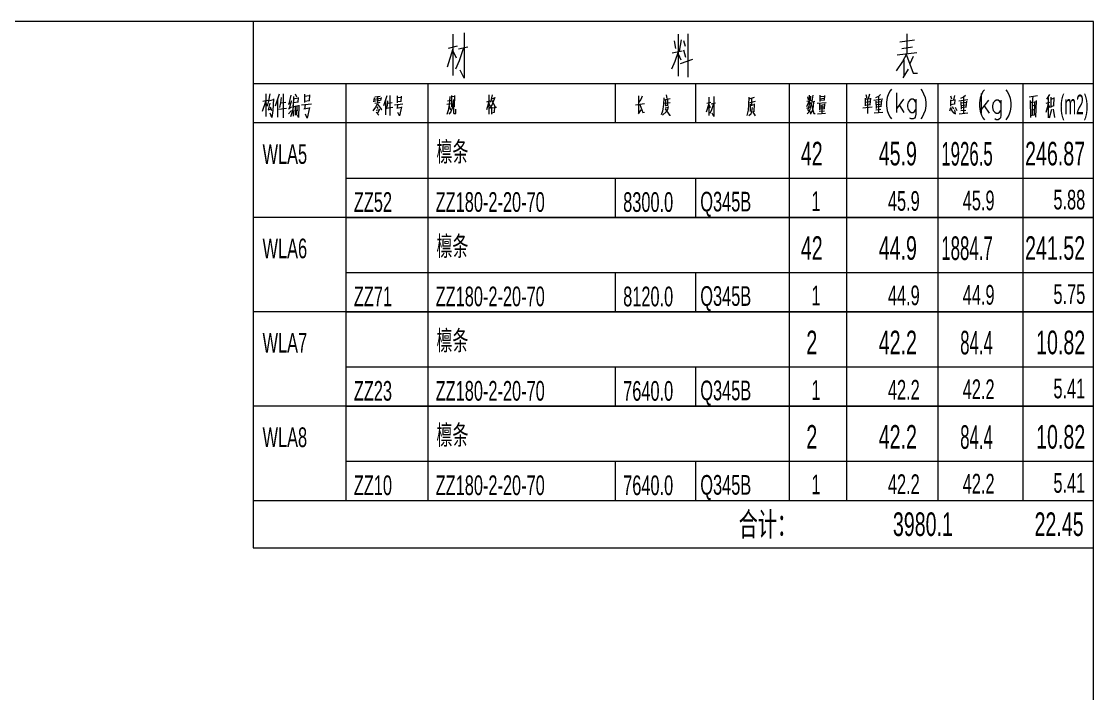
# Model space of a CAD drawing. Extents: x 857 to 4439, y -1249 to 4637.
# Drawn here: x 1879.3 to 2042.8, y 4534.7 to 4637.2 of the extents above; entities that cross this region are included whole.
import ezdxf

# ---------------------------------------------------------------- set-up
doc = ezdxf.new("R2010")
doc.units = 0
doc.header["$LTSCALE"] = 1000
doc.header["$MEASUREMENT"] = 0
doc.linetypes.add('XKITLINE00', pattern=[0])
doc.layers.add('DrawingSheet', color=5, linetype='Continuous', lineweight=0)
doc.layers.add('OtherObjectType', color=1, linetype='Continuous', lineweight=0)
doc.styles.add('宋体', font='arial.ttf')

# ---------------------------------------------------------------- blocks, each defined once
blk = doc.blocks.new('屋面檩条A区二')
at = {"layer": 'DrawingSheet', "color": 5, "linetype": 'XKITLINE00', "lineweight": 0}
for p, q in [((589, 415), (5, 415)), ((589, 5), (589, 415))]:
    blk.add_line(p, q, dxfattribs=at)
at = {"layer": 'OtherObjectType', "color": 6, "linetype": 'XKITLINE00', "lineweight": 0}
for p, q in [((460.84, 415), (460.84, 399.52)), ((460.84, 405.52), (589, 405.52)), ((475, 405.52), (475, 399.52)), ((487.48, 405.52), (487.48, 399.52)), ((516.04, 405.52), (516.04, 399.52)), ((528.28, 405.52), (528.28, 399.52)), ((542.56, 405.52), (542.56, 399.52)), ((551.32, 405.52), (551.32, 399.52)), ((565.24, 405.52), (565.24, 399.52)), ((578.2, 405.52), (578.2, 399.52)), ((460.84, 399.52), (460.84, 391.12)), ((589, 399.52), (460.84, 399.52)), ((475, 399.52), (475, 391.12)), ((487.48, 399.52), (487.48, 391.12)), ((542.56, 399.52), (542.56, 391.12)), ((551.32, 399.52), (551.32, 391.12)), ((565.24, 399.52), (565.24, 391.12)), ((578.2, 399.52), (578.2, 391.12)), ((460.84, 391.12), (460.84, 385.12)), ((475, 391.12), (475, 385.12)), ((475, 391.12), (589, 391.12)), ((487.48, 391.12), (487.48, 385.12)), ((516.04, 391.12), (516.04, 385.12)), ((528.28, 391.12), (528.28, 385.12)), ((542.56, 391.12), (542.56, 385.12)), ((551.32, 391.12), (551.32, 385.12)), ((565.24, 391.12), (565.24, 385.12)), ((578.2, 391.12), (578.2, 385.12)), ((460.84, 385.12), (460.84, 376.72)), ((589, 385.12), (460.84, 385.12)), ((475, 385.12), (589, 385.12)), ((475, 385.12), (475, 376.72)), ((487.48, 385.12), (487.48, 376.72)), ((542.56, 385.12), (542.56, 376.72)), ((551.32, 385.12), (551.32, 376.72)), ((565.24, 385.12), (565.24, 376.72)), ((578.2, 385.12), (578.2, 376.72)), ((460.84, 376.72), (460.84, 370.72)), ((475, 376.72), (475, 370.72)), ((475, 376.72), (589, 376.72)), ((487.48, 376.72), (487.48, 370.72)), ((516.04, 376.72), (516.04, 370.72)), ((528.28, 376.72), (528.28, 370.72)), ((542.56, 376.72), (542.56, 370.72)), ((551.32, 376.72), (551.32, 370.72)), ((565.24, 376.72), (565.24, 370.72)), ((578.2, 376.72), (578.2, 370.72)), ((460.84, 370.72), (460.84, 362.32)), ((589, 370.72), (460.84, 370.72)), ((475, 370.72), (589, 370.72)), ((475, 370.72), (475, 362.32)), ((487.48, 370.72), (487.48, 362.32)), ((542.56, 370.72), (542.56, 362.32)), ((551.32, 370.72), (551.32, 362.32)), ((565.24, 370.72), (565.24, 362.32)), ((578.2, 370.72), (578.2, 362.32)), ((460.84, 362.32), (460.84, 356.32)), ((475, 362.32), (475, 356.32)), ((475, 362.32), (589, 362.32)), ((487.48, 362.32), (487.48, 356.32)), ((516.04, 362.32), (516.04, 356.32)), ((528.28, 362.32), (528.28, 356.32)), ((542.56, 362.32), (542.56, 356.32)), ((551.32, 362.32), (551.32, 356.32)), ((565.24, 362.32), (565.24, 356.32)), ((578.2, 362.32), (578.2, 356.32)), ((460.84, 356.32), (460.84, 347.92)), ((589, 356.32), (460.84, 356.32)), ((475, 356.32), (589, 356.32)), ((475, 356.32), (475, 347.92)), ((487.48, 356.32), (487.48, 347.92)), ((542.56, 356.32), (542.56, 347.92)), ((551.32, 356.32), (551.32, 347.92)), ((565.24, 356.32), (565.24, 347.92)), ((578.2, 356.32), (578.2, 347.92)), ((460.84, 347.92), (460.84, 341.92)), ((475, 347.92), (475, 341.92)), ((475, 347.92), (589, 347.92)), ((487.48, 347.92), (487.48, 341.92)), ((516.04, 347.92), (516.04, 341.92)), ((528.28, 347.92), (528.28, 341.92)), ((542.56, 347.92), (542.56, 341.92)), ((551.32, 347.92), (551.32, 341.92)), ((565.24, 347.92), (565.24, 341.92)), ((578.2, 347.92), (578.2, 341.92)), ((460.84, 341.92), (460.84, 334.72)), ((460.84, 341.92), (589, 341.92)), ((475, 341.92), (589, 341.92)), ((460.84, 334.72), (589, 334.72))]:
    blk.add_line(p, q, dxfattribs=at)
at = {"layer": 'OtherObjectType', "color": 2, "linetype": 'XKITLINE00', "lineweight": 0}
for p, q in [((491.35, 406.74), (491.35, 413.07)), ((493.04, 413.27), (493.04, 406.36)), ((525.02, 412.02), (525.26, 410.89)), ((525.63, 413.07), (525.63, 406.65)), ((526.13, 412.17), (525.81, 410.45)), ((526.48, 412.08), (526.74, 411.21)), ((527.2, 406.51), (527.2, 413.13)), ((559.45, 411.88), (561.69, 412.17)), ((560.53, 413.13), (560.53, 410.08)), ((490.48, 408.07), (491.35, 410.89)), ((491.96, 411.21), (490.57, 410.89)), ((491.87, 409.41), (491.35, 410.45)), ((492.14, 410.83), (493.59, 411.12)), ((492.92, 410.98), (492.25, 408.97)), ((524.73, 410.22), (526.24, 410.51)), ((525.63, 410.37), (525.14, 408.89)), ((526.48, 410.69), (526.79, 409.55)), ((559.74, 410.89), (561.37, 411.12)), ((492.25, 408.97), (491.7, 407.7)), ((525.14, 408.89), (524.62, 407.7)), ((525.63, 410.08), (526.07, 409.12)), ((526.01, 408.6), (527.87, 409.26)), ((559.86, 408.89), (558.9, 407.46)), ((562.04, 410.22), (559.07, 409.84)), ((560.47, 409.99), (559.86, 408.89)), ((560.09, 409.12), (560.09, 406.59)), ((560.47, 409.84), (561.48, 407.09)), ((561.51, 409.64), (560.96, 408.51)), ((493.04, 406.36), (492.43, 407.55)), ((559.97, 406.42), (560.76, 407.7)), ((561.48, 407.09), (562.15, 407.09))]:
    blk.add_line(p, q, dxfattribs=at)
at = {"layer": 'OtherObjectType', "color": 4, "linetype": 'XKITLINE00', "lineweight": 0}
for p, q in [((462.76, 403.98), (462.76, 400.49)), ((463.23, 402.87), (463.42, 403.98)), ((464.82, 403.9), (464.2, 402.08)), ((465.42, 403.94), (465.42, 400.28)), ((467.27, 403.94), (467.44, 403.48)), ((468.65, 403.9), (468.65, 402.62)), ((554.27, 403.88), (554.44, 403.31)), ((554.85, 403.89), (554.63, 403.22)), ((556.49, 403.84), (556.2, 403.57)), ((557.75, 403.97), (557.54, 403.41)), ((557.96, 404.42), (557.75, 403.97)), ((558.18, 404.69), (557.96, 404.42)), ((558.93, 404.13), (558.93, 401.13)), ((562.67, 404.69), (562.88, 404.42)), ((562.88, 404.42), (563.09, 403.97)), ((563.09, 403.97), (563.31, 403.41)), ((571.9, 403.85), (571.69, 403.29)), ((571.88, 404.01), (571.88, 401.01)), ((572.13, 404.3), (571.9, 403.85)), ((572.35, 404.57), (572.13, 404.3)), ((575.64, 404.57), (575.85, 404.3)), ((575.85, 404.3), (576.06, 403.85)), ((576.06, 403.85), (576.28, 403.29)), ((582.3, 403.84), (581.83, 403.12)), ((462.28, 401.29), (462.76, 402.8)), ((463.09, 402.95), (462.34, 402.8)), ((462.76, 402.47), (463, 402.16)), ((463.03, 402.08), (463.23, 402.87)), ((463.17, 401.52), (463.44, 402.54)), ((463.23, 402.91), (463.93, 403.07)), ((463.93, 403.22), (463.83, 401.44)), ((464.58, 403.14), (464.58, 400.39)), ((465.03, 402.58), (464.84, 401.87)), ((465.11, 403.41), (465.03, 402.58)), ((465.05, 402.58), (465.82, 402.7)), ((466.21, 402.39), (466.6, 402.58)), ((466.6, 403.74), (466.27, 402.43)), ((466.71, 402.87), (466.27, 401.63)), ((466.98, 403.55), (466.93, 401.9)), ((467.7, 402.7), (466.95, 402.58)), ((466.98, 400.53), (466.95, 402.23)), ((466.98, 403.22), (467.66, 403.34)), ((467.7, 403.41), (467.64, 402.7)), ((467.82, 402.23), (467.76, 400.36)), ((468.2, 402.27), (469.75, 402.43)), ((468.65, 403.59), (469.36, 403.72)), ((469.42, 402.87), (468.65, 402.8)), ((468.76, 402.31), (468.65, 401.63)), ((469.42, 403.82), (469.36, 402.87)), ((479.31, 403.35), (479.22, 402.73)), ((479.29, 403.16), (480.36, 403.31)), ((479.39, 402.85), (479.66, 402.92)), ((479.39, 402.56), (479.66, 402.61)), ((479.41, 403.48), (480.2, 403.62)), ((479.83, 402.5), (479.51, 401.9)), ((479.8, 403.52), (479.8, 402.59)), ((479.8, 402.38), (480.4, 401.57)), ((479.93, 402.92), (480.2, 402.98)), ((479.93, 402.61), (480.2, 402.69)), ((480.38, 403.41), (480.28, 402.92)), ((481.21, 403.64), (480.71, 402.13)), ((481.02, 403.02), (481.02, 400.74)), ((481.26, 402.2), (481.13, 401.6)), ((481.34, 402.89), (481.26, 402.2)), ((481.42, 402.56), (482.06, 402.65)), ((481.71, 403.68), (481.71, 400.64)), ((482.41, 402.28), (483.69, 402.42)), ((482.78, 403.64), (482.78, 402.59)), ((482.78, 403.39), (483.4, 403.45)), ((483.42, 402.79), (482.78, 402.73)), ((482.87, 402.32), (482.78, 401.76)), ((483.42, 403.58), (483.38, 402.79)), ((491.02, 402.43), (490.4, 402.31)), ((490.46, 402.89), (490.98, 402.99)), ((490.75, 402.29), (490.59, 401.4)), ((490.81, 403.57), (490.75, 402.29)), ((491.11, 403.72), (491.11, 401.96)), ((491.6, 403.55), (491.11, 403.49)), ((491.37, 403.1), (491.23, 401.9)), ((491.56, 401.96), (491.6, 403.69)), ((496.79, 402.74), (496.44, 401.54)), ((496.5, 402.74), (497, 402.87)), ((496.79, 403.82), (496.79, 400.88)), ((496.79, 403.72), (496.79, 400.84)), ((496.79, 402.54), (496.96, 402.14)), ((497.27, 402.33), (496.9, 401.73)), ((497.31, 403.82), (497.06, 402.7)), ((497.19, 403.22), (497.66, 403.34)), ((497.23, 402.97), (497.74, 401.94)), ((497.41, 402.66), (497.27, 402.33)), ((497.7, 403.4), (497.41, 402.66)), ((519.16, 402.27), (520.53, 402.46)), ((519.61, 403.66), (519.61, 401.01)), ((519.95, 403.1), (519.61, 402.64)), ((519.8, 402.33), (520.26, 401.11)), ((520.19, 403.58), (519.95, 403.1)), ((523.42, 402.31), (523.26, 401.3)), ((523.46, 403.33), (523.42, 402.31)), ((523.46, 403.06), (524.44, 403.24)), ((523.48, 402.54), (524.44, 402.66)), ((523.73, 403.06), (523.73, 402.08)), ((523.73, 402.17), (524.13, 402.23)), ((523.81, 403.8), (523.92, 403.26)), ((524.08, 402.23), (524.1, 403.1)), ((529.96, 401.23), (530.37, 402.49)), ((530.64, 402.63), (530.02, 402.49)), ((530.37, 400.63), (530.37, 403.46)), ((530.58, 401.84), (530.37, 402.3)), ((530.7, 402.45), (531.35, 402.59)), ((531.04, 402.41), (530.75, 401.52)), ((531.1, 403.56), (531.1, 400.48)), ((536.39, 402.26), (536.31, 401.47)), ((536.41, 403.46), (536.39, 402.26)), ((537.26, 403.42), (536.41, 403.13)), ((536.46, 402.59), (537.45, 402.82)), ((536.62, 402.36), (536.62, 401.27)), ((537.2, 402.26), (536.62, 402.13)), ((536.89, 402.2), (536.91, 403.19)), ((537.24, 402.44), (537.2, 401.23)), ((545.61, 402.89), (545.2, 402)), ((545.28, 402.85), (545.99, 402.99)), ((545.37, 403.51), (545.49, 403.05)), ((545.59, 402.2), (545.43, 401.5)), ((545.61, 403.78), (545.61, 402.25)), ((545.61, 402.81), (545.9, 402.39)), ((545.86, 403.61), (545.76, 402.95)), ((546.03, 402.76), (545.9, 402.14)), ((545.95, 402.39), (546.36, 400.98)), ((546.11, 403.16), (546.03, 402.76)), ((546.03, 402.76), (546.52, 402.85)), ((546.17, 403.78), (546.11, 403.16)), ((546.3, 402.81), (546.23, 401.96)), ((546.85, 402.56), (548.22, 402.66)), ((547.23, 402.43), (547.23, 401.54)), ((547.23, 402.25), (547.95, 402.33)), ((547.25, 403.74), (547.25, 402.8)), ((547.25, 403.55), (547.95, 403.61)), ((547.25, 403.22), (547.85, 403.28)), ((547.95, 402.99), (547.25, 402.93)), ((547.58, 402.29), (547.58, 400.98)), ((547.97, 403.69), (547.93, 402.99)), ((547.97, 402.43), (547.93, 401.69)), ((554.19, 403.28), (554.19, 402.11)), ((554.94, 403.22), (554.19, 403.1)), ((554.19, 402.21), (554.98, 402.31)), ((554.29, 402.71), (554.85, 402.77)), ((554.58, 400.95), (554.58, 403.14)), ((554.96, 403.28), (554.9, 402.31)), ((555.49, 403), (556.88, 403.22)), ((556.2, 403.57), (555.76, 403.37)), ((555.78, 402.85), (555.83, 401.73)), ((555.81, 402.71), (556.61, 402.81)), ((555.87, 402.31), (556.47, 402.38)), ((556.2, 403.57), (556.2, 401.09)), ((556.65, 402.98), (556.57, 402.06)), ((557.54, 403.41), (557.42, 402.69)), ((557.42, 402.69), (557.42, 402.13)), ((560, 403.12), (558.93, 401.69)), ((559.36, 402.27), (560.09, 401.13)), ((560.75, 402.69), (560.63, 402.27)), ((560.63, 402.27), (560.63, 401.98)), ((560.96, 402.98), (560.75, 402.69)), ((561.18, 403.12), (560.96, 402.98)), ((561.49, 403.12), (561.18, 403.12)), ((561.7, 402.98), (561.49, 403.12)), ((561.91, 402.69), (561.7, 402.98)), ((561.91, 403.12), (561.91, 400.84)), ((563.31, 403.41), (563.42, 402.69)), ((563.42, 402.69), (563.42, 402.13)), ((567.16, 403.66), (567.35, 403.19)), ((567.18, 403.06), (567.18, 402.09)), ((567.18, 402.92), (567.84, 403.02)), ((567.8, 402.4), (567.18, 402.3)), ((567.78, 403.68), (567.62, 403.02)), ((567.84, 403.1), (567.78, 402.4)), ((568.46, 402.88), (569.83, 403.1)), ((569.17, 403.45), (568.73, 403.25)), ((568.75, 402.73), (568.81, 401.61)), ((568.77, 402.59), (569.56, 402.69)), ((568.84, 402.19), (569.44, 402.26)), ((569.46, 403.72), (569.17, 403.45)), ((569.17, 403.45), (569.17, 400.97)), ((569.62, 402.86), (569.54, 401.94)), ((571.69, 403.29), (571.59, 402.57)), ((571.59, 402.57), (571.59, 402.01)), ((572.97, 403), (571.88, 401.57)), ((573.7, 402.57), (573.61, 402.15)), ((573.92, 402.86), (573.7, 402.57)), ((574.13, 403), (573.92, 402.86)), ((574.46, 403), (574.13, 403)), ((574.67, 402.86), (574.46, 403)), ((574.88, 402.57), (574.67, 402.86)), ((574.88, 403), (574.88, 400.72)), ((576.28, 403.29), (576.37, 402.57)), ((576.37, 402.57), (576.37, 402.01)), ((580.45, 403.66), (579.16, 403.46)), ((579.34, 402.92), (579.36, 400.36)), ((580.28, 402.74), (579.34, 402.58)), ((579.63, 402.62), (579.63, 400.74)), ((579.7, 402.66), (579.81, 403.58)), ((579.97, 402.66), (579.95, 400.78)), ((580.22, 400.4), (580.31, 402.96)), ((581.76, 402.54), (582.35, 402.7)), ((582.1, 402.54), (581.93, 401.82)), ((582.1, 403.42), (582.1, 400.28)), ((582.1, 402.32), (582.33, 401.86)), ((582.47, 403.46), (582.47, 401.86)), ((582.47, 403.16), (582.92, 403.3)), ((582.94, 403.38), (582.89, 402.12)), ((463.56, 401.63), (463.09, 401.48)), ((463.71, 400.36), (463.42, 400.99)), ((463.67, 401.36), (463.48, 401.9)), ((463.83, 401.44), (463.71, 400.36)), ((464.78, 401.63), (465.94, 401.79)), ((466.71, 401.9), (466.21, 401.6)), ((466.21, 400.92), (466.71, 401.44)), ((466.81, 401.21), (466.54, 400.45)), ((466.93, 401.9), (466.81, 401.21)), ((466.98, 402.04), (467.78, 402.16)), ((467.16, 401.4), (467.64, 401.48)), ((467.25, 402.04), (467.25, 400.72)), ((467.49, 400.72), (467.53, 402.12)), ((467.76, 400.36), (467.64, 400.69)), ((469.42, 401.75), (468.59, 401.6)), ((469.09, 400.24), (468.82, 400.88)), ((469.44, 401.87), (469.09, 400.24)), ((479.51, 401.9), (479.08, 401.35)), ((479.58, 401.47), (480.05, 401.57)), ((479.6, 401.16), (480.01, 400.7)), ((479.7, 401.99), (479.85, 401.7)), ((480.11, 401.63), (479.78, 400.97)), ((480.4, 401.57), (480.49, 401.57)), ((481.19, 401.76), (482.16, 401.9)), ((483.42, 401.86), (482.74, 401.72)), ((483.15, 400.6), (482.93, 401.12)), ((483.45, 401.96), (483.15, 400.6)), ((490.59, 401.4), (490.36, 400.8)), ((490.98, 401.21), (490.67, 400.84)), ((490.71, 402.08), (490.96, 401.52)), ((491.23, 401.9), (490.98, 401.21)), ((491.39, 402.14), (491.39, 401.07)), ((491.39, 401.07), (491.46, 400.94)), ((491.46, 400.94), (491.75, 400.94)), ((491.75, 400.94), (491.73, 401.63)), ((497.21, 401.94), (497.21, 400.84)), ((497.21, 401.81), (497.64, 401.87)), ((497.21, 401.07), (497.66, 401.15)), ((497.64, 401.96), (497.62, 401.15)), ((497.74, 401.94), (497.93, 401.94)), ((519.95, 401.51), (519.53, 400.91)), ((520.26, 401.11), (520.53, 401.15)), ((523.26, 401.3), (523.07, 400.78)), ((523.28, 400.72), (523.9, 401.28)), ((523.65, 401.84), (524.15, 401.94)), ((523.65, 401.67), (524.35, 400.72)), ((523.9, 401.28), (524.06, 401.57)), ((524.06, 401.57), (524.17, 402.04)), ((524.35, 400.72), (524.5, 400.72)), ((530.75, 401.52), (530.5, 400.96)), ((531.1, 400.48), (530.83, 401)), ((536.31, 401.47), (536.12, 400.67)), ((536.72, 400.87), (536.44, 400.58)), ((536.85, 401.27), (536.72, 400.87)), ((536.93, 401.87), (536.85, 401.27)), ((536.97, 401.27), (537.41, 400.62)), ((545.28, 401.79), (545.78, 401.96)), ((545.57, 401.17), (545.34, 400.9)), ((545.43, 401.5), (545.86, 401.17)), ((545.72, 401.58), (545.57, 401.17)), ((545.82, 402.16), (545.72, 401.58)), ((546.09, 401.36), (545.78, 400.84)), ((546.23, 401.96), (546.09, 401.36)), ((546.36, 400.98), (546.57, 400.98)), ((546.92, 400.9), (548.12, 400.99)), ((547.16, 401.3), (547.95, 401.36)), ((547.95, 401.69), (547.23, 401.63)), ((547.33, 401.96), (547.81, 402)), ((553.84, 401.82), (555.23, 401.98)), ((556.88, 401.13), (555.52, 400.99)), ((556.57, 401.55), (555.81, 401.46)), ((556.67, 402.02), (555.83, 401.92)), ((557.42, 402.13), (557.54, 401.42)), ((557.54, 401.42), (557.75, 400.84)), ((557.75, 400.84), (557.96, 400.41)), ((560.63, 401.98), (560.75, 401.55)), ((560.75, 401.55), (560.96, 401.26)), ((560.96, 401.26), (561.18, 401.13)), ((561.18, 401.13), (561.49, 401.13)), ((561.49, 401.13), (561.7, 401.26)), ((561.7, 401.26), (561.91, 401.55)), ((561.91, 400.84), (561.82, 400.41)), ((563.09, 400.84), (562.88, 400.41)), ((563.31, 401.42), (563.09, 400.84)), ((563.42, 402.13), (563.31, 401.42)), ((567.16, 401.8), (567.04, 401.32)), ((567.16, 401.9), (567.41, 401.34)), ((567.41, 401.34), (567.62, 401.06)), ((567.43, 402.03), (567.66, 401.66)), ((567.62, 401.06), (567.95, 400.91)), ((567.95, 400.91), (567.86, 401.51)), ((567.91, 401.9), (568.13, 401.43)), ((569.83, 401.01), (568.5, 400.87)), ((569.54, 401.43), (568.77, 401.34)), ((569.64, 401.9), (568.81, 401.8)), ((571.59, 402.01), (571.69, 401.3)), ((571.69, 401.3), (571.9, 400.72)), ((571.9, 400.72), (572.13, 400.29)), ((572.31, 402.15), (573.06, 401.01)), ((573.61, 402.15), (573.61, 401.86)), ((573.61, 401.86), (573.7, 401.43)), ((573.7, 401.43), (573.92, 401.14)), ((573.92, 401.14), (574.13, 401.01)), ((574.13, 401.01), (574.46, 401.01)), ((574.46, 401.01), (574.67, 401.14)), ((574.67, 401.14), (574.88, 401.43)), ((574.88, 400.72), (574.79, 400.29)), ((576.06, 400.72), (575.85, 400.29)), ((576.28, 401.3), (576.06, 400.72)), ((576.37, 402.01), (576.28, 401.3)), ((579.36, 400.66), (580.22, 400.82)), ((579.88, 402.16), (579.63, 402.08)), ((579.63, 401.48), (579.88, 401.58)), ((581.93, 401.82), (581.7, 401.12)), ((582.58, 401.58), (582.25, 400.24)), ((582.92, 402.12), (582.47, 402)), ((582.85, 401.62), (583.05, 400.36)), ((557.96, 400.41), (558.18, 400.12)), ((561.18, 400.12), (560.96, 400.27)), ((561.49, 400.12), (561.18, 400.12)), ((561.7, 400.27), (561.49, 400.12)), ((561.82, 400.41), (561.7, 400.27)), ((562.88, 400.41), (562.67, 400.12)), ((572.13, 400.29), (572.35, 400)), ((574.13, 400), (573.92, 400.15)), ((574.46, 400), (574.13, 400)), ((574.67, 400.15), (574.46, 400)), ((574.79, 400.29), (574.67, 400.15)), ((575.85, 400.29), (575.64, 400))]:
    blk.add_line(p, q, dxfattribs=at)
at = {"layer": 'OtherObjectType', "color": 4, "style": '宋体'}
for s, height, width, p in [('(m2)', 3, 0.51, (583.84, 400.84)), ('42', 3.6, 0.595, (544.36, 393.04)), ('45.9', 3.6, 0.595, (556.24, 393.04)), ('246.87', 3.6, 0.595, (578.56, 393.04)), ('42', 3.6, 0.595, (544.36, 378.64)), ('44.9', 3.6, 0.595, (556.24, 378.64)), ('241.52', 3.6, 0.595, (578.56, 378.64)), ('2', 3.6, 0.595, (545.2, 364.24)), ('42.2', 3.6, 0.595, (556.24, 364.24)), ('10.82', 3.6, 0.595, (580.24, 364.24)), ('2', 3.6, 0.595, (545.2, 349.84)), ('42.2', 3.6, 0.595, (556.24, 349.84)), ('10.82', 3.6, 0.595, (580.24, 349.84))]:
    blk.add_text(s, height=height, dxfattribs=dict(at, width=width)).set_placement(p)
at = {"layer": 'OtherObjectType', "color": 7, "style": '宋体', "width": 0.595}
for s, height, p in [('WLA5', 3, (462.28, 393.28)), ('檩条', 3, (488.8, 393.64)), ('45.9', 3, (557.64, 386.12)), ('45.9', 3, (569.05, 386.2)), ('5.88', 3, (582.88, 386.32)), ('ZZ52', 3, (476.2, 385.96)), ('ZZ180-2-20-70', 3, (488.68, 385.96)), ('8300.0', 3, (517.27, 385.95)), ('Q345B', 3, (529.03, 386.02)), ('1', 3, (545.98, 386.08)), ('檩条', 3, (488.8, 379.24)), ('WLA6', 3, (462.28, 378.88)), ('ZZ71', 3, (476.2, 371.56)), ('ZZ180-2-20-70', 3, (488.68, 371.56)), ('8120.0', 3, (517.27, 371.55)), ('Q345B', 3, (529.03, 371.62)), ('1', 3, (545.98, 371.68)), ('44.9', 3, (557.64, 371.72)), ('44.9', 3, (569.05, 371.8)), ('5.75', 3, (582.88, 371.92)), ('檩条', 3, (488.8, 364.84)), ('WLA7', 3, (462.28, 364.48)), ('ZZ23', 3, (476.2, 357.16)), ('ZZ180-2-20-70', 3, (488.68, 357.16)), ('7640.0', 3, (517.27, 357.15)), ('Q345B', 3, (529.03, 357.22)), ('1', 3, (545.98, 357.28)), ('42.2', 3, (557.64, 357.32)), ('42.2', 3, (569.05, 357.4)), ('5.41', 3, (582.88, 357.52)), ('檩条', 3, (488.8, 350.44)), ('WLA8', 3, (462.28, 350.08)), ('ZZ10', 3, (476.2, 342.76)), ('ZZ180-2-20-70', 3, (488.68, 342.76)), ('7640.0', 3, (517.27, 342.75)), ('Q345B', 3, (529.03, 342.82)), ('1', 3, (545.98, 342.88)), ('42.2', 3, (557.64, 342.92)), ('42.2', 3, (569.05, 343)), ('5.41', 3, (582.88, 343.12)), ('合计：', 3.6, (534.88, 336.52))]:
    blk.add_text(s, height=height, dxfattribs=at).set_placement(p)
at = {"layer": 'OtherObjectType', "color": 6, "style": '宋体'}
for s, width, p in [('1926.5', 0.51, (565.78, 393.01)), ('1884.7', 0.51, (565.78, 378.61)), ('84.4', 0.51, (568.66, 364.21)), ('84.4', 0.51, (568.66, 349.81)), ('3980.1', 0.595, (558.4, 336.52)), ('22.45', 0.595, (580, 336.52))]:
    blk.add_text(s, height=3.6, dxfattribs=dict(at, width=width)).set_placement(p)

msp = doc.modelspace()

# ---------------------------------------------------------------- block references
msp.add_blockref('屋面檩条A区二', (1453.82, 4222.21))

doc.saveas('drawing.dxf')
